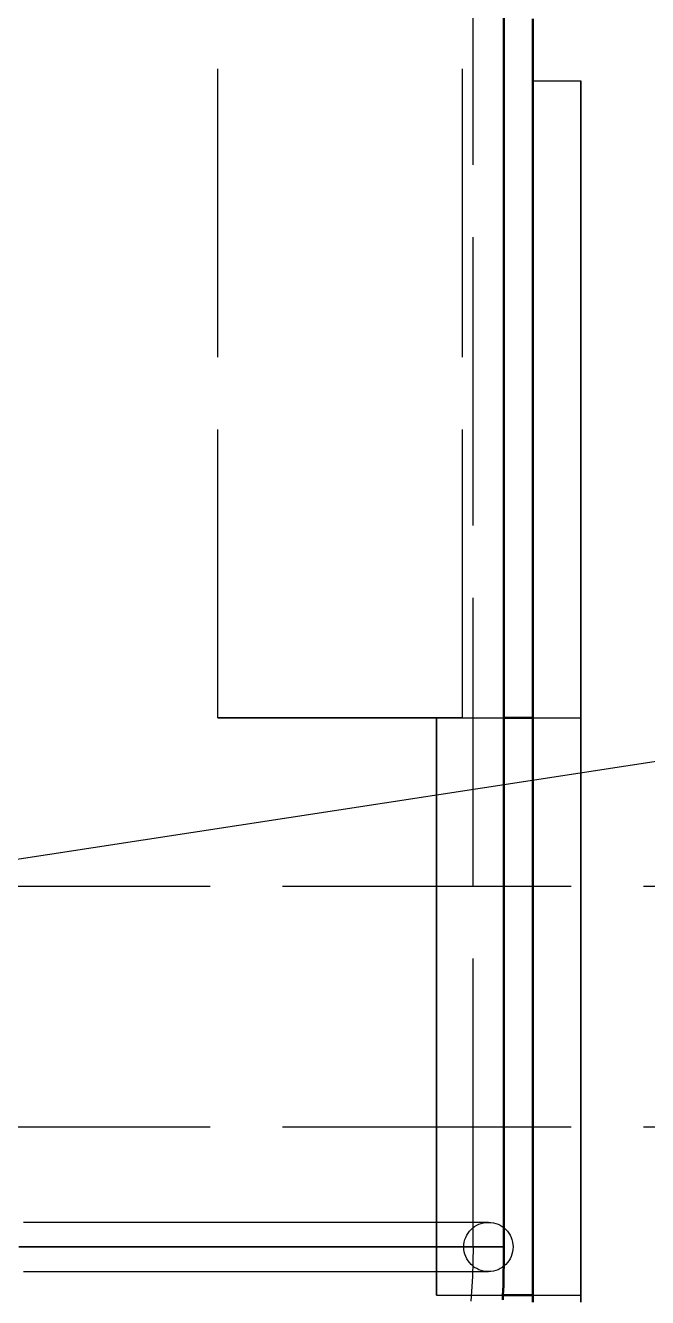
# Model space of a CAD drawing. Header units: millimetres. Extents: x 0 to 594, y 0 to 420.
# Drawn here: x 98.33 to 104.79, y 283.47 to 296.7 of the extents above; entities that cross this region are included whole.
import ezdxf

# ---------------------------------------------------------------- set-up
doc = ezdxf.new("R2010")
doc.units = ezdxf.units.MM
doc.linetypes.add('ISO02-TRAZOS', pattern=[3.75, 3, -0.75])
for name, color, linetype, lineweight in [('01-VISIBLE', 7, 'CONTINUOUS', 50), ('02-OCULTA', 4, 'ISO02-TRAZOS', 25), ('08-FINA', 5, 'CONTINUOUS', 25)]:
    doc.layers.add(name, color=color, linetype=linetype, lineweight=lineweight)

msp = doc.modelspace()

# ---------------------------------------------------------------- linework, layer by layer
at = {"layer": '01-VISIBLE'}
for p, q in [((103.3, 284), (103.3, 298)), ((103.3, 289.5), (103.6, 289.5)), ((103.291, 283.5), (103.6, 283.5))]:
    msp.add_line(p, q, dxfattribs=at)
for points in [[(103.6, 296.767), (103.6, 296.695), (103.6, 296.622), (103.6, 296.55), (103.6, 296.477), (103.6, 296.405), (103.6, 296.332), (103.6, 296.26), (103.6, 296.187), (103.6, 296.115), (103.6, 296.042), (103.6, 295.97), (103.6, 295.897), (103.6, 295.825), (103.6, 295.752), (103.6, 295.68), (103.6, 295.607), (103.6, 295.535), (103.6, 295.462), (103.6, 295.39), (103.6, 295.317), (103.6, 295.245), (103.6, 295.172), (103.6, 295.1), (103.6, 295.027), (103.6, 294.955), (103.6, 294.882), (103.6, 294.81), (103.6, 294.737), (103.6, 294.665), (103.6, 294.592), (103.6, 294.52), (103.6, 294.447), (103.6, 294.375), (103.6, 294.302), (103.6, 294.23), (103.6, 294.157), (103.6, 294.085), (103.6, 294.012), (103.6, 293.94), (103.6, 293.867), (103.6, 293.795), (103.6, 293.722), (103.6, 293.65), (103.6, 293.577), (103.6, 293.505), (103.6, 293.432), (103.6, 293.36), (103.6, 293.287), (103.6, 293.215), (103.6, 293.142), (103.6, 293.07), (103.6, 292.997), (103.6, 292.925), (103.6, 292.852), (103.6, 292.78), (103.6, 292.707), (103.6, 292.635), (103.6, 292.562), (103.6, 292.49), (103.6, 292.417), (103.6, 292.345), (103.6, 292.272), (103.6, 292.2), (103.6, 292.127), (103.6, 292.055), (103.6, 291.982), (103.6, 291.91), (103.6, 291.837), (103.6, 291.765), (103.6, 291.692), (103.6, 291.62), (103.6, 291.547), (103.6, 291.475), (103.6, 291.402), (103.6, 291.33), (103.6, 291.257), (103.6, 291.185), (103.6, 291.112), (103.6, 291.04), (103.6, 290.967), (103.6, 290.895), (103.6, 290.822), (103.6, 290.75), (103.6, 290.677), (103.6, 290.605), (103.6, 290.532), (103.6, 290.46), (103.6, 290.387), (103.6, 290.315), (103.6, 290.242), (103.6, 290.17), (103.6, 290.097), (103.6, 290.025), (103.6, 289.952), (103.6, 289.88), (103.6, 289.807), (103.6, 289.735), (103.6, 289.662), (103.6, 289.59), (103.6, 289.517), (103.6, 289.445), (103.6, 289.372), (103.6, 289.3), (103.6, 289.227), (103.6, 289.155), (103.6, 289.082), (103.6, 289.01), (103.6, 288.937), (103.6, 288.865), (103.6, 288.792), (103.6, 288.72), (103.6, 288.647), (103.6, 288.575), (103.6, 288.502), (103.6, 288.43), (103.6, 288.357), (103.6, 288.285), (103.6, 288.212), (103.6, 288.14), (103.6, 288.067), (103.6, 287.995), (103.6, 287.922), (103.6, 287.85), (103.6, 287.777), (103.6, 287.705), (103.6, 287.632), (103.6, 287.56), (103.6, 287.487), (103.6, 287.415), (103.6, 287.342), (103.6, 287.27), (103.6, 287.197), (103.6, 287.125), (103.6, 287.052), (103.6, 286.98), (103.6, 286.907), (103.6, 286.835), (103.6, 286.762), (103.6, 286.69), (103.6, 286.617), (103.6, 286.545), (103.6, 286.472), (103.6, 286.4), (103.6, 286.327), (103.6, 286.255), (103.6, 286.182), (103.6, 286.11), (103.6, 286.037), (103.6, 285.965), (103.6, 285.892), (103.6, 285.82), (103.6, 285.747), (103.6, 285.675), (103.6, 285.602), (103.6, 285.53), (103.6, 285.457), (103.6, 285.385), (103.6, 285.312), (103.6, 285.24), (103.6, 285.167), (103.6, 285.095), (103.6, 285.022), (103.6, 284.95), (103.6, 284.877), (103.6, 284.805), (103.6, 284.732), (103.6, 284.66), (103.6, 284.587), (103.6, 284.515), (103.6, 284.442), (103.6, 284.37), (103.6, 284.297), (103.6, 284.225), (103.6, 284.152), (103.6, 284.08), (103.6, 284.007), (103.6, 283.935), (103.6, 283.862), (103.6, 283.79), (103.6, 283.717), (103.6, 283.645), (103.6, 283.572), (103.6, 283.5), (103.6, 283.427)], [(103.288, 283.449), (103.291, 283.499), (103.293, 283.549), (103.295, 283.599), (103.296, 283.65), (103.297, 283.7), (103.298, 283.75), (103.299, 283.8), (103.299, 283.85), (103.3, 283.9), (103.3, 283.95), (103.3, 284)]]:
    msp.add_lwpolyline(points, dxfattribs=at)
at = {"layer": '02-OCULTA'}
for p, q in [((100.33, 289.5), (100.33, 343.594)), ((102.87, 289.5), (102.87, 340.4)), ((102.98, 284), (102.98, 337.5)), ((103.6, 296.125), (104.1, 296.125)), ((102.6, 289.5), (103.3, 289.5)), ((103.6, 289.5), (104.1, 289.5)), ((71, 287.75), (105.6, 287.75)), ((71, 285.25), (105.6, 285.25)), ((102.6, 283.5), (103.291, 283.5)), ((103.6, 283.5), (104.1, 283.5))]:
    msp.add_line(p, q, dxfattribs=at)
for points in [[(103.6, 283.437), (103.6, 283.525), (103.6, 283.612), (103.6, 283.7), (103.6, 283.787), (103.6, 283.875), (103.6, 283.962), (103.6, 284.05), (103.6, 284.137), (103.6, 284.225), (103.6, 284.312), (103.6, 284.4), (103.6, 284.487), (103.6, 284.575), (103.6, 284.662), (103.6, 284.75), (103.6, 284.837), (103.6, 284.925), (103.6, 285.012), (103.6, 285.1), (103.6, 285.187), (103.6, 285.275), (103.6, 285.362), (103.6, 285.45), (103.6, 285.537), (103.6, 285.625), (103.6, 285.712), (103.6, 285.8), (103.6, 285.887), (103.6, 285.975), (103.6, 286.062), (103.6, 286.15), (103.6, 286.237), (103.6, 286.325), (103.6, 286.412), (103.6, 286.5), (103.6, 286.587), (103.6, 286.675), (103.6, 286.762), (103.6, 286.85), (103.6, 286.937), (103.6, 287.025), (103.6, 287.112), (103.6, 287.2), (103.6, 287.287), (103.6, 287.375), (103.6, 287.462), (103.6, 287.55), (103.6, 287.637), (103.6, 287.725), (103.6, 287.812), (103.6, 287.9), (103.6, 287.987), (103.6, 288.075), (103.6, 288.162), (103.6, 288.25), (103.6, 288.337), (103.6, 288.425), (103.6, 288.512), (103.6, 288.6), (103.6, 288.687), (103.6, 288.775), (103.6, 288.862), (103.6, 288.95), (103.6, 289.037), (103.6, 289.125), (103.6, 289.212), (103.6, 289.3), (103.6, 289.387), (103.6, 289.475), (103.6, 289.562), (103.6, 289.65), (103.6, 289.737), (103.6, 289.825), (103.6, 289.912), (103.6, 290), (103.6, 290.087), (103.6, 290.175), (103.6, 290.262), (103.6, 290.35), (103.6, 290.437), (103.6, 290.525), (103.6, 290.612), (103.6, 290.7), (103.6, 290.787), (103.6, 290.875), (103.6, 290.962), (103.6, 291.05), (103.6, 291.137), (103.6, 291.225), (103.6, 291.312), (103.6, 291.4), (103.6, 291.487), (103.6, 291.575), (103.6, 291.662), (103.6, 291.75), (103.6, 291.837), (103.6, 291.925), (103.6, 292.012), (103.6, 292.1), (103.6, 292.187), (103.6, 292.275), (103.6, 292.362), (103.6, 292.45), (103.6, 292.537), (103.6, 292.625), (103.6, 292.712), (103.6, 292.8), (103.6, 292.887), (103.6, 292.975), (103.6, 293.062), (103.6, 293.15), (103.6, 293.237), (103.6, 293.325), (103.6, 293.412), (103.6, 293.5), (103.6, 293.587), (103.6, 293.675), (103.6, 293.762), (103.6, 293.85), (103.6, 293.937), (103.6, 294.025), (103.6, 294.112), (103.6, 294.2), (103.6, 294.287), (103.6, 294.375), (103.6, 294.462), (103.6, 294.55), (103.6, 294.637), (103.6, 294.725), (103.6, 294.812), (103.6, 294.9), (103.6, 294.987), (103.6, 295.075), (103.6, 295.162), (103.6, 295.25), (103.6, 295.337), (103.6, 295.425), (103.6, 295.512), (103.6, 295.6), (103.6, 295.687), (103.6, 295.775), (103.6, 295.862), (103.6, 295.95), (103.6, 296.037), (103.6, 296.125), (103.6, 296.212), (103.6, 296.3), (103.6, 296.387), (103.6, 296.475), (103.6, 296.562), (103.6, 296.65), (103.6, 296.737)], [(103.6, 296.125), (103.6, 296.075), (103.6, 296.025), (103.6, 295.975), (103.6, 295.925), (103.6, 295.875), (103.6, 295.825), (103.6, 295.775), (103.6, 295.725), (103.6, 295.675), (103.6, 295.625), (103.6, 295.575), (103.6, 295.525), (103.6, 295.475), (103.6, 295.425), (103.6, 295.375), (103.6, 295.325), (103.6, 295.275), (103.6, 295.225), (103.6, 295.175), (103.6, 295.125), (103.6, 295.075), (103.6, 295.025), (103.6, 294.975), (103.6, 294.925), (103.6, 294.875), (103.6, 294.825), (103.6, 294.775), (103.6, 294.725), (103.6, 294.675), (103.6, 294.625), (103.6, 294.575), (103.6, 294.525), (103.6, 294.475), (103.6, 294.425), (103.6, 294.375), (103.6, 294.325), (103.6, 294.275), (103.6, 294.225), (103.6, 294.175), (103.6, 294.125), (103.6, 294.075), (103.6, 294.025), (103.6, 293.975), (103.6, 293.925), (103.6, 293.875), (103.6, 293.825), (103.6, 293.775), (103.6, 293.725), (103.6, 293.675), (103.6, 293.625), (103.6, 293.575), (103.6, 293.525), (103.6, 293.475), (103.6, 293.425), (103.6, 293.375), (103.6, 293.325), (103.6, 293.275), (103.6, 293.225), (103.6, 293.175), (103.6, 293.125), (103.6, 293.075), (103.6, 293.025), (103.6, 292.975), (103.6, 292.925), (103.6, 292.875), (103.6, 292.825), (103.6, 292.775), (103.6, 292.725), (103.6, 292.675), (103.6, 292.625), (103.6, 292.575), (103.6, 292.525), (103.6, 292.475), (103.6, 292.425), (103.6, 292.375), (103.6, 292.325), (103.6, 292.275), (103.6, 292.225), (103.6, 292.175), (103.6, 292.125), (103.6, 292.075), (103.6, 292.025), (103.6, 291.975), (103.6, 291.925), (103.6, 291.875), (103.6, 291.825), (103.6, 291.775), (103.6, 291.725), (103.6, 291.675), (103.6, 291.625), (103.6, 291.575), (103.6, 291.525), (103.6, 291.475), (103.6, 291.425), (103.6, 291.375), (103.6, 291.325), (103.6, 291.275), (103.6, 291.225), (103.6, 291.175), (103.6, 291.125), (103.6, 291.075), (103.6, 291.025), (103.6, 290.975), (103.6, 290.925), (103.6, 290.875), (103.6, 290.825), (103.6, 290.775), (103.6, 290.725), (103.6, 290.675), (103.6, 290.625), (103.6, 290.575), (103.6, 290.525), (103.6, 290.475), (103.6, 290.425), (103.6, 290.375), (103.6, 290.325), (103.6, 290.275), (103.6, 290.225), (103.6, 290.175), (103.6, 290.125), (103.6, 290.075), (103.6, 290.025), (103.6, 289.975), (103.6, 289.925), (103.6, 289.875), (103.6, 289.825), (103.6, 289.775), (103.6, 289.725), (103.6, 289.675), (103.6, 289.625), (103.6, 289.575), (103.6, 289.525), (103.6, 289.475), (103.6, 289.425), (103.6, 289.375), (103.6, 289.325), (103.6, 289.275), (103.6, 289.225), (103.6, 289.175), (103.6, 289.125), (103.6, 289.075), (103.6, 289.025), (103.6, 288.975), (103.6, 288.925), (103.6, 288.875), (103.6, 288.825), (103.6, 288.775), (103.6, 288.725), (103.6, 288.675), (103.6, 288.625), (103.6, 288.575), (103.6, 288.525), (103.6, 288.475), (103.6, 288.425), (103.6, 288.375), (103.6, 288.325), (103.6, 288.275), (103.6, 288.225), (103.6, 288.175), (103.6, 288.125), (103.6, 288.075), (103.6, 288.025), (103.6, 287.975), (103.6, 287.925), (103.6, 287.875), (103.6, 287.825), (103.6, 287.775), (103.6, 287.725), (103.6, 287.675), (103.6, 287.625), (103.6, 287.575), (103.6, 287.525), (103.6, 287.475), (103.6, 287.425), (103.6, 287.375), (103.6, 287.325), (103.6, 287.275), (103.6, 287.225), (103.6, 287.175), (103.6, 287.125), (103.6, 287.075), (103.6, 287.025), (103.6, 286.975), (103.6, 286.925), (103.6, 286.875), (103.6, 286.825), (103.6, 286.775), (103.6, 286.725), (103.6, 286.675), (103.6, 286.625), (103.6, 286.575), (103.6, 286.525), (103.6, 286.475), (103.6, 286.425), (103.6, 286.375), (103.6, 286.325), (103.6, 286.275), (103.6, 286.225), (103.6, 286.175), (103.6, 286.125), (103.6, 286.075), (103.6, 286.025), (103.6, 285.975), (103.6, 285.925), (103.6, 285.875), (103.6, 285.825), (103.6, 285.775), (103.6, 285.725), (103.6, 285.675), (103.6, 285.625), (103.6, 285.575), (103.6, 285.525), (103.6, 285.475), (103.6, 285.425), (103.6, 285.375), (103.6, 285.325), (103.6, 285.275), (103.6, 285.225), (103.6, 285.175), (103.6, 285.125), (103.6, 285.075), (103.6, 285.025), (103.6, 284.975), (103.6, 284.925), (103.6, 284.875), (103.6, 284.825), (103.6, 284.775), (103.6, 284.725), (103.6, 284.675), (103.6, 284.625), (103.6, 284.575), (103.6, 284.525), (103.6, 284.475), (103.6, 284.425), (103.6, 284.375), (103.6, 284.325), (103.6, 284.275), (103.6, 284.225), (103.6, 284.175), (103.6, 284.125), (103.6, 284.075), (103.6, 284.025), (103.6, 283.975), (103.6, 283.925), (103.6, 283.875), (103.6, 283.825), (103.6, 283.775), (103.6, 283.725), (103.6, 283.675), (103.6, 283.625), (103.6, 283.575), (103.6, 283.525), (103.6, 283.475), (103.6, 283.425)], [(103.6, 283.425), (103.6, 283.475), (103.6, 283.525), (103.6, 283.575), (103.6, 283.625), (103.6, 283.675), (103.6, 283.725), (103.6, 283.775), (103.6, 283.825), (103.6, 283.875), (103.6, 283.925), (103.6, 283.975), (103.6, 284.025), (103.6, 284.075), (103.6, 284.125), (103.6, 284.175), (103.6, 284.225), (103.6, 284.275), (103.6, 284.325), (103.6, 284.375), (103.6, 284.425), (103.6, 284.475), (103.6, 284.525), (103.6, 284.575), (103.6, 284.625), (103.6, 284.675), (103.6, 284.725), (103.6, 284.775), (103.6, 284.825), (103.6, 284.875), (103.6, 284.925), (103.6, 284.975), (103.6, 285.025), (103.6, 285.075), (103.6, 285.125), (103.6, 285.175), (103.6, 285.225), (103.6, 285.275), (103.6, 285.325), (103.6, 285.375), (103.6, 285.425), (103.6, 285.475), (103.6, 285.525), (103.6, 285.575), (103.6, 285.625), (103.6, 285.675), (103.6, 285.725), (103.6, 285.775), (103.6, 285.825), (103.6, 285.875), (103.6, 285.925), (103.6, 285.975), (103.6, 286.025), (103.6, 286.075), (103.6, 286.125), (103.6, 286.175), (103.6, 286.225), (103.6, 286.275), (103.6, 286.325), (103.6, 286.375), (103.6, 286.425), (103.6, 286.475), (103.6, 286.525), (103.6, 286.575), (103.6, 286.625), (103.6, 286.675), (103.6, 286.725), (103.6, 286.775), (103.6, 286.825), (103.6, 286.875), (103.6, 286.925), (103.6, 286.975), (103.6, 287.025), (103.6, 287.075), (103.6, 287.125), (103.6, 287.175), (103.6, 287.225), (103.6, 287.275), (103.6, 287.325), (103.6, 287.375), (103.6, 287.425), (103.6, 287.475), (103.6, 287.525), (103.6, 287.575), (103.6, 287.625), (103.6, 287.675), (103.6, 287.725), (103.6, 287.775), (103.6, 287.825), (103.6, 287.875), (103.6, 287.925), (103.6, 287.975), (103.6, 288.025), (103.6, 288.075), (103.6, 288.125), (103.6, 288.175), (103.6, 288.225), (103.6, 288.275), (103.6, 288.325), (103.6, 288.375), (103.6, 288.425), (103.6, 288.475), (103.6, 288.525), (103.6, 288.575), (103.6, 288.625), (103.6, 288.675), (103.6, 288.725), (103.6, 288.775), (103.6, 288.825), (103.6, 288.875), (103.6, 288.925), (103.6, 288.975), (103.6, 289.025), (103.6, 289.075), (103.6, 289.125), (103.6, 289.175), (103.6, 289.225), (103.6, 289.275), (103.6, 289.325), (103.6, 289.375), (103.6, 289.425), (103.6, 289.475), (103.6, 289.525), (103.6, 289.575), (103.6, 289.625), (103.6, 289.675), (103.6, 289.725), (103.6, 289.775), (103.6, 289.825), (103.6, 289.875), (103.6, 289.925), (103.6, 289.975), (103.6, 290.025), (103.6, 290.075), (103.6, 290.125), (103.6, 290.175), (103.6, 290.225), (103.6, 290.275), (103.6, 290.325), (103.6, 290.375), (103.6, 290.425), (103.6, 290.475), (103.6, 290.525), (103.6, 290.575), (103.6, 290.625), (103.6, 290.675), (103.6, 290.725), (103.6, 290.775), (103.6, 290.825), (103.6, 290.875), (103.6, 290.925), (103.6, 290.975), (103.6, 291.025), (103.6, 291.075), (103.6, 291.125), (103.6, 291.175), (103.6, 291.225), (103.6, 291.275), (103.6, 291.325), (103.6, 291.375), (103.6, 291.425), (103.6, 291.475), (103.6, 291.525), (103.6, 291.575), (103.6, 291.625), (103.6, 291.675), (103.6, 291.725), (103.6, 291.775), (103.6, 291.825), (103.6, 291.875), (103.6, 291.925), (103.6, 291.975), (103.6, 292.025), (103.6, 292.075), (103.6, 292.125), (103.6, 292.175), (103.6, 292.225), (103.6, 292.275), (103.6, 292.325), (103.6, 292.375), (103.6, 292.425), (103.6, 292.475), (103.6, 292.525), (103.6, 292.575), (103.6, 292.625), (103.6, 292.675), (103.6, 292.725), (103.6, 292.775), (103.6, 292.825), (103.6, 292.875), (103.6, 292.925), (103.6, 292.975), (103.6, 293.025), (103.6, 293.075), (103.6, 293.125), (103.6, 293.175), (103.6, 293.225), (103.6, 293.275), (103.6, 293.325), (103.6, 293.375), (103.6, 293.425), (103.6, 293.475), (103.6, 293.525), (103.6, 293.575), (103.6, 293.625), (103.6, 293.675), (103.6, 293.725), (103.6, 293.775), (103.6, 293.825), (103.6, 293.875), (103.6, 293.925), (103.6, 293.975), (103.6, 294.025), (103.6, 294.075), (103.6, 294.125), (103.6, 294.175), (103.6, 294.225), (103.6, 294.275), (103.6, 294.325), (103.6, 294.375), (103.6, 294.425), (103.6, 294.475), (103.6, 294.525), (103.6, 294.575), (103.6, 294.625), (103.6, 294.675), (103.6, 294.725), (103.6, 294.775), (103.6, 294.825), (103.6, 294.875), (103.6, 294.925), (103.6, 294.975), (103.6, 295.025), (103.6, 295.075), (103.6, 295.125), (103.6, 295.175), (103.6, 295.225), (103.6, 295.275), (103.6, 295.325), (103.6, 295.375), (103.6, 295.425), (103.6, 295.475), (103.6, 295.525), (103.6, 295.575), (103.6, 295.625), (103.6, 295.675), (103.6, 295.725), (103.6, 295.775), (103.6, 295.825), (103.6, 295.875), (103.6, 295.925), (103.6, 295.975), (103.6, 296.025), (103.6, 296.075), (103.6, 296.125)], [(104.1, 296.125), (104.1, 296.075), (104.1, 296.025), (104.1, 295.975), (104.1, 295.925), (104.1, 295.875), (104.1, 295.825), (104.1, 295.775), (104.1, 295.725), (104.1, 295.675), (104.1, 295.625), (104.1, 295.575), (104.1, 295.525), (104.1, 295.475), (104.1, 295.425), (104.1, 295.375), (104.1, 295.325), (104.1, 295.275), (104.1, 295.225), (104.1, 295.175), (104.1, 295.125), (104.1, 295.075), (104.1, 295.025), (104.1, 294.975), (104.1, 294.925), (104.1, 294.875), (104.1, 294.825), (104.1, 294.775), (104.1, 294.725), (104.1, 294.675), (104.1, 294.625), (104.1, 294.575), (104.1, 294.525), (104.1, 294.475), (104.1, 294.425), (104.1, 294.375), (104.1, 294.325), (104.1, 294.275), (104.1, 294.225), (104.1, 294.175), (104.1, 294.125), (104.1, 294.075), (104.1, 294.025), (104.1, 293.975), (104.1, 293.925), (104.1, 293.875), (104.1, 293.825), (104.1, 293.775), (104.1, 293.725), (104.1, 293.675), (104.1, 293.625), (104.1, 293.575), (104.1, 293.525), (104.1, 293.475), (104.1, 293.425), (104.1, 293.375), (104.1, 293.325), (104.1, 293.275), (104.1, 293.225), (104.1, 293.175), (104.1, 293.125), (104.1, 293.075), (104.1, 293.025), (104.1, 292.975), (104.1, 292.925), (104.1, 292.875), (104.1, 292.825), (104.1, 292.775), (104.1, 292.725), (104.1, 292.675), (104.1, 292.625), (104.1, 292.575), (104.1, 292.525), (104.1, 292.475), (104.1, 292.425), (104.1, 292.375), (104.1, 292.325), (104.1, 292.275), (104.1, 292.225), (104.1, 292.175), (104.1, 292.125), (104.1, 292.075), (104.1, 292.025), (104.1, 291.975), (104.1, 291.925), (104.1, 291.875), (104.1, 291.825), (104.1, 291.775), (104.1, 291.725), (104.1, 291.675), (104.1, 291.625), (104.1, 291.575), (104.1, 291.525), (104.1, 291.475), (104.1, 291.425), (104.1, 291.375), (104.1, 291.325), (104.1, 291.275), (104.1, 291.225), (104.1, 291.175), (104.1, 291.125), (104.1, 291.075), (104.1, 291.025), (104.1, 290.975), (104.1, 290.925), (104.1, 290.875), (104.1, 290.825), (104.1, 290.775), (104.1, 290.725), (104.1, 290.675), (104.1, 290.625), (104.1, 290.575), (104.1, 290.525), (104.1, 290.475), (104.1, 290.425), (104.1, 290.375), (104.1, 290.325), (104.1, 290.275), (104.1, 290.225), (104.1, 290.175), (104.1, 290.125), (104.1, 290.075), (104.1, 290.025), (104.1, 289.975), (104.1, 289.925), (104.1, 289.875), (104.1, 289.825), (104.1, 289.775), (104.1, 289.725), (104.1, 289.675), (104.1, 289.625), (104.1, 289.575), (104.1, 289.525), (104.1, 289.475), (104.1, 289.425), (104.1, 289.375), (104.1, 289.325), (104.1, 289.275), (104.1, 289.225), (104.1, 289.175), (104.1, 289.125), (104.1, 289.075), (104.1, 289.025), (104.1, 288.975), (104.1, 288.925), (104.1, 288.875), (104.1, 288.825), (104.1, 288.775), (104.1, 288.725), (104.1, 288.675), (104.1, 288.625), (104.1, 288.575), (104.1, 288.525), (104.1, 288.475), (104.1, 288.425), (104.1, 288.375), (104.1, 288.325), (104.1, 288.275), (104.1, 288.225), (104.1, 288.175), (104.1, 288.125), (104.1, 288.075), (104.1, 288.025), (104.1, 287.975), (104.1, 287.925), (104.1, 287.875), (104.1, 287.825), (104.1, 287.775), (104.1, 287.725), (104.1, 287.675), (104.1, 287.625), (104.1, 287.575), (104.1, 287.525), (104.1, 287.475), (104.1, 287.425), (104.1, 287.375), (104.1, 287.325), (104.1, 287.275), (104.1, 287.225), (104.1, 287.175), (104.1, 287.125), (104.1, 287.075), (104.1, 287.025), (104.1, 286.975), (104.1, 286.925), (104.1, 286.875), (104.1, 286.825), (104.1, 286.775), (104.1, 286.725), (104.1, 286.675), (104.1, 286.625), (104.1, 286.575), (104.1, 286.525), (104.1, 286.475), (104.1, 286.425), (104.1, 286.375), (104.1, 286.325), (104.1, 286.275), (104.1, 286.225), (104.1, 286.175), (104.1, 286.125), (104.1, 286.075), (104.1, 286.025), (104.1, 285.975), (104.1, 285.925), (104.1, 285.875), (104.1, 285.825), (104.1, 285.775), (104.1, 285.725), (104.1, 285.675), (104.1, 285.625), (104.1, 285.575), (104.1, 285.525), (104.1, 285.475), (104.1, 285.425), (104.1, 285.375), (104.1, 285.325), (104.1, 285.275), (104.1, 285.225), (104.1, 285.175), (104.1, 285.125), (104.1, 285.075), (104.1, 285.025), (104.1, 284.975), (104.1, 284.925), (104.1, 284.875), (104.1, 284.825), (104.1, 284.775), (104.1, 284.725), (104.1, 284.675), (104.1, 284.625), (104.1, 284.575), (104.1, 284.525), (104.1, 284.475), (104.1, 284.425), (104.1, 284.375), (104.1, 284.325), (104.1, 284.275), (104.1, 284.225), (104.1, 284.175), (104.1, 284.125), (104.1, 284.075), (104.1, 284.025), (104.1, 283.975), (104.1, 283.925), (104.1, 283.875), (104.1, 283.825), (104.1, 283.775), (104.1, 283.725), (104.1, 283.675), (104.1, 283.625), (104.1, 283.575), (104.1, 283.525), (104.1, 283.475), (104.1, 283.425)], [(104.1, 283.425), (104.1, 283.475), (104.1, 283.525), (104.1, 283.575), (104.1, 283.625), (104.1, 283.675), (104.1, 283.725), (104.1, 283.775), (104.1, 283.825), (104.1, 283.875), (104.1, 283.925), (104.1, 283.975), (104.1, 284.025), (104.1, 284.075), (104.1, 284.125), (104.1, 284.175), (104.1, 284.225), (104.1, 284.275), (104.1, 284.325), (104.1, 284.375), (104.1, 284.425), (104.1, 284.475), (104.1, 284.525), (104.1, 284.575), (104.1, 284.625), (104.1, 284.675), (104.1, 284.725), (104.1, 284.775), (104.1, 284.825), (104.1, 284.875), (104.1, 284.925), (104.1, 284.975), (104.1, 285.025), (104.1, 285.075), (104.1, 285.125), (104.1, 285.175), (104.1, 285.225), (104.1, 285.275), (104.1, 285.325), (104.1, 285.375), (104.1, 285.425), (104.1, 285.475), (104.1, 285.525), (104.1, 285.575), (104.1, 285.625), (104.1, 285.675), (104.1, 285.725), (104.1, 285.775), (104.1, 285.825), (104.1, 285.875), (104.1, 285.925), (104.1, 285.975), (104.1, 286.025), (104.1, 286.075), (104.1, 286.125), (104.1, 286.175), (104.1, 286.225), (104.1, 286.275), (104.1, 286.325), (104.1, 286.375), (104.1, 286.425), (104.1, 286.475), (104.1, 286.525), (104.1, 286.575), (104.1, 286.625), (104.1, 286.675), (104.1, 286.725), (104.1, 286.775), (104.1, 286.825), (104.1, 286.875), (104.1, 286.925), (104.1, 286.975), (104.1, 287.025), (104.1, 287.075), (104.1, 287.125), (104.1, 287.175), (104.1, 287.225), (104.1, 287.275), (104.1, 287.325), (104.1, 287.375), (104.1, 287.425), (104.1, 287.475), (104.1, 287.525), (104.1, 287.575), (104.1, 287.625), (104.1, 287.675), (104.1, 287.725), (104.1, 287.775), (104.1, 287.825), (104.1, 287.875), (104.1, 287.925), (104.1, 287.975), (104.1, 288.025), (104.1, 288.075), (104.1, 288.125), (104.1, 288.175), (104.1, 288.225), (104.1, 288.275), (104.1, 288.325), (104.1, 288.375), (104.1, 288.425), (104.1, 288.475), (104.1, 288.525), (104.1, 288.575), (104.1, 288.625), (104.1, 288.675), (104.1, 288.725), (104.1, 288.775), (104.1, 288.825), (104.1, 288.875), (104.1, 288.925), (104.1, 288.975), (104.1, 289.025), (104.1, 289.075), (104.1, 289.125), (104.1, 289.175), (104.1, 289.225), (104.1, 289.275), (104.1, 289.325), (104.1, 289.375), (104.1, 289.425), (104.1, 289.475), (104.1, 289.525), (104.1, 289.575), (104.1, 289.625), (104.1, 289.675), (104.1, 289.725), (104.1, 289.775), (104.1, 289.825), (104.1, 289.875), (104.1, 289.925), (104.1, 289.975), (104.1, 290.025), (104.1, 290.075), (104.1, 290.125), (104.1, 290.175), (104.1, 290.225), (104.1, 290.275), (104.1, 290.325), (104.1, 290.375), (104.1, 290.425), (104.1, 290.475), (104.1, 290.525), (104.1, 290.575), (104.1, 290.625), (104.1, 290.675), (104.1, 290.725), (104.1, 290.775), (104.1, 290.825), (104.1, 290.875), (104.1, 290.925), (104.1, 290.975), (104.1, 291.025), (104.1, 291.075), (104.1, 291.125), (104.1, 291.175), (104.1, 291.225), (104.1, 291.275), (104.1, 291.325), (104.1, 291.375), (104.1, 291.425), (104.1, 291.475), (104.1, 291.525), (104.1, 291.575), (104.1, 291.625), (104.1, 291.675), (104.1, 291.725), (104.1, 291.775), (104.1, 291.825), (104.1, 291.875), (104.1, 291.925), (104.1, 291.975), (104.1, 292.025), (104.1, 292.075), (104.1, 292.125), (104.1, 292.175), (104.1, 292.225), (104.1, 292.275), (104.1, 292.325), (104.1, 292.375), (104.1, 292.425), (104.1, 292.475), (104.1, 292.525), (104.1, 292.575), (104.1, 292.625), (104.1, 292.675), (104.1, 292.725), (104.1, 292.775), (104.1, 292.825), (104.1, 292.875), (104.1, 292.925), (104.1, 292.975), (104.1, 293.025), (104.1, 293.075), (104.1, 293.125), (104.1, 293.175), (104.1, 293.225), (104.1, 293.275), (104.1, 293.325), (104.1, 293.375), (104.1, 293.425), (104.1, 293.475), (104.1, 293.525), (104.1, 293.575), (104.1, 293.625), (104.1, 293.675), (104.1, 293.725), (104.1, 293.775), (104.1, 293.825), (104.1, 293.875), (104.1, 293.925), (104.1, 293.975), (104.1, 294.025), (104.1, 294.075), (104.1, 294.125), (104.1, 294.175), (104.1, 294.225), (104.1, 294.275), (104.1, 294.325), (104.1, 294.375), (104.1, 294.425), (104.1, 294.475), (104.1, 294.525), (104.1, 294.575), (104.1, 294.625), (104.1, 294.675), (104.1, 294.725), (104.1, 294.775), (104.1, 294.825), (104.1, 294.875), (104.1, 294.925), (104.1, 294.975), (104.1, 295.025), (104.1, 295.075), (104.1, 295.125), (104.1, 295.175), (104.1, 295.225), (104.1, 295.275), (104.1, 295.325), (104.1, 295.375), (104.1, 295.425), (104.1, 295.475), (104.1, 295.525), (104.1, 295.575), (104.1, 295.625), (104.1, 295.675), (104.1, 295.725), (104.1, 295.775), (104.1, 295.825), (104.1, 295.875), (104.1, 295.925), (104.1, 295.975), (104.1, 296.025), (104.1, 296.075), (104.1, 296.125)], [(102.87, 289.5), (102.819, 289.5), (102.768, 289.5), (102.718, 289.5), (102.667, 289.5), (102.616, 289.5), (102.565, 289.5), (102.514, 289.5), (102.464, 289.5), (102.413, 289.5), (102.362, 289.5), (102.311, 289.5), (102.26, 289.5), (102.21, 289.5), (102.159, 289.5), (102.108, 289.5), (102.057, 289.5), (102.006, 289.5), (101.956, 289.5), (101.905, 289.5), (101.854, 289.5), (101.803, 289.5), (101.752, 289.5), (101.702, 289.5), (101.651, 289.5), (101.6, 289.5), (101.549, 289.5), (101.498, 289.5), (101.448, 289.5), (101.397, 289.5), (101.346, 289.5), (101.295, 289.5), (101.244, 289.5), (101.194, 289.5), (101.143, 289.5), (101.092, 289.5), (101.041, 289.5), (100.99, 289.5), (100.94, 289.5), (100.889, 289.5), (100.838, 289.5), (100.787, 289.5), (100.736, 289.5), (100.686, 289.5), (100.635, 289.5), (100.584, 289.5), (100.533, 289.5), (100.482, 289.5), (100.432, 289.5), (100.381, 289.5), (100.33, 289.5)], [(100.33, 289.5), (100.381, 289.5), (100.432, 289.5), (100.482, 289.5), (100.533, 289.5), (100.584, 289.5), (100.635, 289.5), (100.686, 289.5), (100.736, 289.5), (100.787, 289.5), (100.838, 289.5), (100.889, 289.5), (100.94, 289.5), (100.99, 289.5), (101.041, 289.5), (101.092, 289.5), (101.143, 289.5), (101.194, 289.5), (101.244, 289.5), (101.295, 289.5), (101.346, 289.5), (101.397, 289.5), (101.448, 289.5), (101.498, 289.5), (101.549, 289.5), (101.6, 289.5), (101.651, 289.5), (101.702, 289.5), (101.752, 289.5), (101.803, 289.5), (101.854, 289.5), (101.905, 289.5), (101.956, 289.5), (102.006, 289.5), (102.057, 289.5), (102.108, 289.5), (102.159, 289.5), (102.21, 289.5), (102.26, 289.5), (102.311, 289.5), (102.362, 289.5), (102.413, 289.5), (102.464, 289.5), (102.514, 289.5), (102.565, 289.5), (102.616, 289.5), (102.667, 289.5), (102.718, 289.5), (102.768, 289.5), (102.819, 289.5), (102.87, 289.5)], [(102.6, 289.5), (102.6, 289.45), (102.6, 289.4), (102.6, 289.35), (102.6, 289.3), (102.6, 289.25), (102.6, 289.2), (102.6, 289.15), (102.6, 289.1), (102.6, 289.05), (102.6, 289), (102.6, 288.95), (102.6, 288.9), (102.6, 288.85), (102.6, 288.8), (102.6, 288.75), (102.6, 288.7), (102.6, 288.65), (102.6, 288.6), (102.6, 288.55), (102.6, 288.5), (102.6, 288.45), (102.6, 288.4), (102.6, 288.35), (102.6, 288.3), (102.6, 288.25), (102.6, 288.2), (102.6, 288.15), (102.6, 288.1), (102.6, 288.05), (102.6, 288), (102.6, 287.95), (102.6, 287.9), (102.6, 287.85), (102.6, 287.8), (102.6, 287.75), (102.6, 287.7), (102.6, 287.65), (102.6, 287.6), (102.6, 287.55), (102.6, 287.5), (102.6, 287.45), (102.6, 287.4), (102.6, 287.35), (102.6, 287.3), (102.6, 287.25), (102.6, 287.2), (102.6, 287.15), (102.6, 287.1), (102.6, 287.05), (102.6, 287), (102.6, 286.95), (102.6, 286.9), (102.6, 286.85), (102.6, 286.8), (102.6, 286.75), (102.6, 286.7), (102.6, 286.65), (102.6, 286.6), (102.6, 286.55), (102.6, 286.5), (102.6, 286.45), (102.6, 286.4), (102.6, 286.35), (102.6, 286.3), (102.6, 286.25), (102.6, 286.2), (102.6, 286.15), (102.6, 286.1), (102.6, 286.05), (102.6, 286), (102.6, 285.95), (102.6, 285.9), (102.6, 285.85), (102.6, 285.8), (102.6, 285.75), (102.6, 285.7), (102.6, 285.65), (102.6, 285.6), (102.6, 285.55), (102.6, 285.5), (102.6, 285.45), (102.6, 285.4), (102.6, 285.35), (102.6, 285.3), (102.6, 285.25), (102.6, 285.2), (102.6, 285.15), (102.6, 285.1), (102.6, 285.05), (102.6, 285), (102.6, 284.95), (102.6, 284.9), (102.6, 284.85), (102.6, 284.8), (102.6, 284.75), (102.6, 284.7), (102.6, 284.65), (102.6, 284.6), (102.6, 284.55), (102.6, 284.5), (102.6, 284.45), (102.6, 284.4), (102.6, 284.35), (102.6, 284.3), (102.6, 284.25), (102.6, 284.2), (102.6, 284.15), (102.6, 284.1), (102.6, 284.05), (102.6, 284), (102.6, 283.95), (102.6, 283.9), (102.6, 283.85), (102.6, 283.8), (102.6, 283.75), (102.6, 283.7), (102.6, 283.65), (102.6, 283.6), (102.6, 283.55), (102.6, 283.5)], [(102.6, 283.5), (102.6, 283.55), (102.6, 283.6), (102.6, 283.65), (102.6, 283.7), (102.6, 283.75), (102.6, 283.8), (102.6, 283.85), (102.6, 283.9), (102.6, 283.95), (102.6, 284), (102.6, 284.05), (102.6, 284.1), (102.6, 284.15), (102.6, 284.2), (102.6, 284.25), (102.6, 284.3), (102.6, 284.35), (102.6, 284.4), (102.6, 284.45), (102.6, 284.5), (102.6, 284.55), (102.6, 284.6), (102.6, 284.65), (102.6, 284.7), (102.6, 284.75), (102.6, 284.8), (102.6, 284.85), (102.6, 284.9), (102.6, 284.95), (102.6, 285), (102.6, 285.05), (102.6, 285.1), (102.6, 285.15), (102.6, 285.2), (102.6, 285.25), (102.6, 285.3), (102.6, 285.35), (102.6, 285.4), (102.6, 285.45), (102.6, 285.5), (102.6, 285.55), (102.6, 285.6), (102.6, 285.65), (102.6, 285.7), (102.6, 285.75), (102.6, 285.8), (102.6, 285.85), (102.6, 285.9), (102.6, 285.95), (102.6, 286), (102.6, 286.05), (102.6, 286.1), (102.6, 286.15), (102.6, 286.2), (102.6, 286.25), (102.6, 286.3), (102.6, 286.35), (102.6, 286.4), (102.6, 286.45), (102.6, 286.5), (102.6, 286.55), (102.6, 286.6), (102.6, 286.65), (102.6, 286.7), (102.6, 286.75), (102.6, 286.8), (102.6, 286.85), (102.6, 286.9), (102.6, 286.95), (102.6, 287), (102.6, 287.05), (102.6, 287.1), (102.6, 287.15), (102.6, 287.2), (102.6, 287.25), (102.6, 287.3), (102.6, 287.35), (102.6, 287.4), (102.6, 287.45), (102.6, 287.5), (102.6, 287.55), (102.6, 287.6), (102.6, 287.65), (102.6, 287.7), (102.6, 287.75), (102.6, 287.8), (102.6, 287.85), (102.6, 287.9), (102.6, 287.95), (102.6, 288), (102.6, 288.05), (102.6, 288.1), (102.6, 288.15), (102.6, 288.2), (102.6, 288.25), (102.6, 288.3), (102.6, 288.35), (102.6, 288.4), (102.6, 288.45), (102.6, 288.5), (102.6, 288.55), (102.6, 288.6), (102.6, 288.65), (102.6, 288.7), (102.6, 288.75), (102.6, 288.8), (102.6, 288.85), (102.6, 288.9), (102.6, 288.95), (102.6, 289), (102.6, 289.05), (102.6, 289.1), (102.6, 289.15), (102.6, 289.2), (102.6, 289.25), (102.6, 289.3), (102.6, 289.35), (102.6, 289.4), (102.6, 289.45), (102.6, 289.5)], [(104.1, 289.5), (104.1, 289.45), (104.1, 289.4), (104.1, 289.35), (104.1, 289.3), (104.1, 289.25), (104.1, 289.2), (104.1, 289.15), (104.1, 289.1), (104.1, 289.05), (104.1, 289), (104.1, 288.95), (104.1, 288.9), (104.1, 288.85), (104.1, 288.8), (104.1, 288.75), (104.1, 288.7), (104.1, 288.65), (104.1, 288.6), (104.1, 288.55), (104.1, 288.5), (104.1, 288.45), (104.1, 288.4), (104.1, 288.35), (104.1, 288.3), (104.1, 288.25), (104.1, 288.2), (104.1, 288.15), (104.1, 288.1), (104.1, 288.05), (104.1, 288), (104.1, 287.95), (104.1, 287.9), (104.1, 287.85), (104.1, 287.8), (104.1, 287.75), (104.1, 287.7), (104.1, 287.65), (104.1, 287.6), (104.1, 287.55), (104.1, 287.5), (104.1, 287.45), (104.1, 287.4), (104.1, 287.35), (104.1, 287.3), (104.1, 287.25), (104.1, 287.2), (104.1, 287.15), (104.1, 287.1), (104.1, 287.05), (104.1, 287), (104.1, 286.95), (104.1, 286.9), (104.1, 286.85), (104.1, 286.8), (104.1, 286.75), (104.1, 286.7), (104.1, 286.65), (104.1, 286.6), (104.1, 286.55), (104.1, 286.5), (104.1, 286.45), (104.1, 286.4), (104.1, 286.35), (104.1, 286.3), (104.1, 286.25), (104.1, 286.2), (104.1, 286.15), (104.1, 286.1), (104.1, 286.05), (104.1, 286), (104.1, 285.95), (104.1, 285.9), (104.1, 285.85), (104.1, 285.8), (104.1, 285.75), (104.1, 285.7), (104.1, 285.65), (104.1, 285.6), (104.1, 285.55), (104.1, 285.5), (104.1, 285.45), (104.1, 285.4), (104.1, 285.35), (104.1, 285.3), (104.1, 285.25), (104.1, 285.2), (104.1, 285.15), (104.1, 285.1), (104.1, 285.05), (104.1, 285), (104.1, 284.95), (104.1, 284.9), (104.1, 284.85), (104.1, 284.8), (104.1, 284.75), (104.1, 284.7), (104.1, 284.65), (104.1, 284.6), (104.1, 284.55), (104.1, 284.5), (104.1, 284.45), (104.1, 284.4), (104.1, 284.35), (104.1, 284.3), (104.1, 284.25), (104.1, 284.2), (104.1, 284.15), (104.1, 284.1), (104.1, 284.05), (104.1, 284), (104.1, 283.95), (104.1, 283.9), (104.1, 283.85), (104.1, 283.8), (104.1, 283.75), (104.1, 283.7), (104.1, 283.65), (104.1, 283.6), (104.1, 283.55), (104.1, 283.5)], [(104.1, 283.5), (104.1, 283.55), (104.1, 283.6), (104.1, 283.65), (104.1, 283.7), (104.1, 283.75), (104.1, 283.8), (104.1, 283.85), (104.1, 283.9), (104.1, 283.95), (104.1, 284), (104.1, 284.05), (104.1, 284.1), (104.1, 284.15), (104.1, 284.2), (104.1, 284.25), (104.1, 284.3), (104.1, 284.35), (104.1, 284.4), (104.1, 284.45), (104.1, 284.5), (104.1, 284.55), (104.1, 284.6), (104.1, 284.65), (104.1, 284.7), (104.1, 284.75), (104.1, 284.8), (104.1, 284.85), (104.1, 284.9), (104.1, 284.95), (104.1, 285), (104.1, 285.05), (104.1, 285.1), (104.1, 285.15), (104.1, 285.2), (104.1, 285.25), (104.1, 285.3), (104.1, 285.35), (104.1, 285.4), (104.1, 285.45), (104.1, 285.5), (104.1, 285.55), (104.1, 285.6), (104.1, 285.65), (104.1, 285.7), (104.1, 285.75), (104.1, 285.8), (104.1, 285.85), (104.1, 285.9), (104.1, 285.95), (104.1, 286), (104.1, 286.05), (104.1, 286.1), (104.1, 286.15), (104.1, 286.2), (104.1, 286.25), (104.1, 286.3), (104.1, 286.35), (104.1, 286.4), (104.1, 286.45), (104.1, 286.5), (104.1, 286.55), (104.1, 286.6), (104.1, 286.65), (104.1, 286.7), (104.1, 286.75), (104.1, 286.8), (104.1, 286.85), (104.1, 286.9), (104.1, 286.95), (104.1, 287), (104.1, 287.05), (104.1, 287.1), (104.1, 287.15), (104.1, 287.2), (104.1, 287.25), (104.1, 287.3), (104.1, 287.35), (104.1, 287.4), (104.1, 287.45), (104.1, 287.5), (104.1, 287.55), (104.1, 287.6), (104.1, 287.65), (104.1, 287.7), (104.1, 287.75), (104.1, 287.8), (104.1, 287.85), (104.1, 287.9), (104.1, 287.95), (104.1, 288), (104.1, 288.05), (104.1, 288.1), (104.1, 288.15), (104.1, 288.2), (104.1, 288.25), (104.1, 288.3), (104.1, 288.35), (104.1, 288.4), (104.1, 288.45), (104.1, 288.5), (104.1, 288.55), (104.1, 288.6), (104.1, 288.65), (104.1, 288.7), (104.1, 288.75), (104.1, 288.8), (104.1, 288.85), (104.1, 288.9), (104.1, 288.95), (104.1, 289), (104.1, 289.05), (104.1, 289.1), (104.1, 289.15), (104.1, 289.2), (104.1, 289.25), (104.1, 289.3), (104.1, 289.35), (104.1, 289.4), (104.1, 289.45), (104.1, 289.5)], [(103.14, 284.256), (103.061, 284.256), (102.982, 284.256), (102.902, 284.256), (102.823, 284.256), (102.744, 284.256), (102.665, 284.256), (102.586, 284.256), (102.506, 284.256), (102.427, 284.256), (102.348, 284.256), (102.269, 284.256), (102.19, 284.256), (102.11, 284.256), (102.031, 284.256), (101.952, 284.256), (101.873, 284.256), (101.794, 284.256), (101.714, 284.256), (101.635, 284.256), (101.556, 284.256), (101.477, 284.256), (101.398, 284.256), (101.318, 284.256), (101.239, 284.256), (101.16, 284.256), (101.081, 284.256), (101.002, 284.256), (100.922, 284.256), (100.843, 284.256), (100.764, 284.256), (100.685, 284.256), (100.606, 284.256), (100.526, 284.256), (100.447, 284.256), (100.368, 284.256), (100.289, 284.256), (100.21, 284.256), (100.13, 284.256), (100.051, 284.256), (99.972, 284.256), (99.893, 284.256), (99.814, 284.256), (99.734, 284.256), (99.655, 284.256), (99.576, 284.256), (99.497, 284.256), (99.418, 284.256), (99.338, 284.256), (99.259, 284.256), (99.18, 284.256), (99.101, 284.256), (99.022, 284.256), (98.942, 284.256), (98.863, 284.256), (98.784, 284.256), (98.705, 284.256), (98.626, 284.256), (98.546, 284.256), (98.467, 284.256), (98.388, 284.256), (98.309, 284.256)], [(103.14, 284.256), (103.061, 284.256), (102.982, 284.256), (102.902, 284.256), (102.823, 284.256), (102.744, 284.256), (102.665, 284.256), (102.586, 284.256), (102.506, 284.256), (102.427, 284.256), (102.348, 284.256), (102.269, 284.256), (102.19, 284.256), (102.11, 284.256), (102.031, 284.256), (101.952, 284.256), (101.873, 284.256), (101.794, 284.256), (101.714, 284.256), (101.635, 284.256), (101.556, 284.256), (101.477, 284.256), (101.398, 284.256), (101.318, 284.256), (101.239, 284.256), (101.16, 284.256), (101.081, 284.256), (101.002, 284.256), (100.922, 284.256), (100.843, 284.256), (100.764, 284.256), (100.685, 284.256), (100.606, 284.256), (100.526, 284.256), (100.447, 284.256), (100.368, 284.256), (100.289, 284.256), (100.21, 284.256), (100.13, 284.256), (100.051, 284.256), (99.972, 284.256), (99.893, 284.256), (99.814, 284.256), (99.734, 284.256), (99.655, 284.256), (99.576, 284.256), (99.497, 284.256), (99.418, 284.256), (99.338, 284.256), (99.259, 284.256), (99.18, 284.256), (99.101, 284.256), (99.022, 284.256), (98.942, 284.256), (98.863, 284.256), (98.784, 284.256), (98.705, 284.256), (98.626, 284.256), (98.546, 284.256), (98.467, 284.256), (98.388, 284.256), (98.309, 284.256)], [(103.3, 284), (103.22, 284), (103.14, 284), (103.06, 284), (102.98, 284), (102.9, 284), (102.82, 284), (102.74, 284), (102.66, 284), (102.58, 284), (102.5, 284), (102.42, 284), (102.34, 284), (102.26, 284), (102.18, 284), (102.1, 284), (102.02, 284), (101.94, 284), (101.86, 284), (101.78, 284), (101.7, 284), (101.62, 284), (101.54, 284), (101.46, 284), (101.38, 284), (101.3, 284), (101.22, 284), (101.14, 284), (101.06, 284), (100.98, 284), (100.9, 284), (100.82, 284), (100.74, 284), (100.66, 284), (100.58, 284), (100.5, 284), (100.42, 284), (100.34, 284), (100.26, 284), (100.18, 284), (100.1, 284), (100.02, 284), (99.94, 284), (99.86, 284), (99.78, 284), (99.7, 284), (99.62, 284), (99.54, 284), (99.46, 284), (99.38, 284), (99.3, 284), (99.22, 284), (99.14, 284), (99.06, 284), (98.98, 284), (98.9, 284), (98.82, 284), (98.74, 284), (98.66, 284), (98.58, 284), (98.5, 284), (98.42, 284), (98.34, 284), (98.26, 284)], [(98.26, 284), (98.34, 284), (98.42, 284), (98.5, 284), (98.58, 284), (98.66, 284), (98.74, 284), (98.82, 284), (98.9, 284), (98.98, 284), (99.06, 284), (99.14, 284), (99.22, 284), (99.3, 284), (99.38, 284), (99.46, 284), (99.54, 284), (99.62, 284), (99.7, 284), (99.78, 284), (99.86, 284), (99.94, 284), (100.02, 284), (100.1, 284), (100.18, 284), (100.26, 284), (100.34, 284), (100.42, 284), (100.5, 284), (100.58, 284), (100.66, 284), (100.74, 284), (100.82, 284), (100.9, 284), (100.98, 284), (101.06, 284), (101.14, 284), (101.22, 284), (101.3, 284), (101.38, 284), (101.46, 284), (101.54, 284), (101.62, 284), (101.7, 284), (101.78, 284), (101.86, 284), (101.94, 284), (102.02, 284), (102.1, 284), (102.18, 284), (102.26, 284), (102.34, 284), (102.42, 284), (102.5, 284), (102.58, 284), (102.66, 284), (102.74, 284), (102.82, 284), (102.9, 284), (102.98, 284), (103.06, 284), (103.14, 284), (103.22, 284), (103.3, 284)], [(103.3, 284), (103.22, 284), (103.14, 284), (103.06, 284), (102.98, 284), (102.9, 284), (102.82, 284), (102.74, 284), (102.66, 284), (102.58, 284), (102.5, 284), (102.42, 284), (102.34, 284), (102.26, 284), (102.18, 284), (102.1, 284), (102.02, 284), (101.94, 284), (101.86, 284), (101.78, 284), (101.7, 284), (101.62, 284), (101.54, 284), (101.46, 284), (101.38, 284), (101.3, 284), (101.22, 284), (101.14, 284), (101.06, 284), (100.98, 284), (100.9, 284), (100.82, 284), (100.74, 284), (100.66, 284), (100.58, 284), (100.5, 284), (100.42, 284), (100.34, 284), (100.26, 284), (100.18, 284), (100.1, 284), (100.02, 284), (99.94, 284), (99.86, 284), (99.78, 284), (99.7, 284), (99.62, 284), (99.54, 284), (99.46, 284), (99.38, 284), (99.3, 284), (99.22, 284), (99.14, 284), (99.06, 284), (98.98, 284), (98.9, 284), (98.82, 284), (98.74, 284), (98.66, 284), (98.58, 284), (98.5, 284), (98.42, 284), (98.34, 284), (98.26, 284)], [(98.26, 284), (98.34, 284), (98.42, 284), (98.5, 284), (98.58, 284), (98.66, 284), (98.74, 284), (98.82, 284), (98.9, 284), (98.98, 284), (99.06, 284), (99.14, 284), (99.22, 284), (99.3, 284), (99.38, 284), (99.46, 284), (99.54, 284), (99.62, 284), (99.7, 284), (99.78, 284), (99.86, 284), (99.94, 284), (100.02, 284), (100.1, 284), (100.18, 284), (100.26, 284), (100.34, 284), (100.42, 284), (100.5, 284), (100.58, 284), (100.66, 284), (100.74, 284), (100.82, 284), (100.9, 284), (100.98, 284), (101.06, 284), (101.14, 284), (101.22, 284), (101.3, 284), (101.38, 284), (101.46, 284), (101.54, 284), (101.62, 284), (101.7, 284), (101.78, 284), (101.86, 284), (101.94, 284), (102.02, 284), (102.1, 284), (102.18, 284), (102.26, 284), (102.34, 284), (102.42, 284), (102.5, 284), (102.58, 284), (102.66, 284), (102.74, 284), (102.82, 284), (102.9, 284), (102.98, 284), (103.06, 284), (103.14, 284), (103.22, 284), (103.3, 284)], [(102.98, 284), (102.902, 284), (102.823, 284), (102.745, 284), (102.666, 284), (102.588, 284), (102.51, 284), (102.431, 284), (102.353, 284), (102.274, 284), (102.196, 284), (102.118, 284), (102.039, 284), (101.961, 284), (101.882, 284), (101.804, 284), (101.726, 284), (101.647, 284), (101.569, 284), (101.49, 284), (101.412, 284), (101.334, 284), (101.255, 284), (101.177, 284), (101.098, 284), (101.02, 284), (100.942, 284), (100.863, 284), (100.785, 284), (100.706, 284), (100.628, 284), (100.55, 284), (100.471, 284), (100.393, 284), (100.314, 284), (100.236, 284), (100.158, 284), (100.079, 284), (100.001, 284), (99.922, 284), (99.844, 284), (99.766, 284), (99.687, 284), (99.609, 284), (99.53, 284), (99.452, 284), (99.374, 284), (99.295, 284), (99.217, 284), (99.138, 284), (99.06, 284), (98.982, 284), (98.903, 284), (98.825, 284), (98.746, 284), (98.668, 284), (98.59, 284), (98.511, 284), (98.433, 284), (98.354, 284), (98.276, 284)], [(98.276, 284), (98.354, 284), (98.433, 284), (98.511, 284), (98.59, 284), (98.668, 284), (98.746, 284), (98.825, 284), (98.903, 284), (98.982, 284), (99.06, 284), (99.138, 284), (99.217, 284), (99.295, 284), (99.374, 284), (99.452, 284), (99.53, 284), (99.609, 284), (99.687, 284), (99.766, 284), (99.844, 284), (99.922, 284), (100.001, 284), (100.079, 284), (100.158, 284), (100.236, 284), (100.314, 284), (100.393, 284), (100.471, 284), (100.55, 284), (100.628, 284), (100.706, 284), (100.785, 284), (100.863, 284), (100.942, 284), (101.02, 284), (101.098, 284), (101.177, 284), (101.255, 284), (101.334, 284), (101.412, 284), (101.49, 284), (101.569, 284), (101.647, 284), (101.726, 284), (101.804, 284), (101.882, 284), (101.961, 284), (102.039, 284), (102.118, 284), (102.196, 284), (102.274, 284), (102.353, 284), (102.431, 284), (102.51, 284), (102.588, 284), (102.666, 284), (102.745, 284), (102.823, 284), (102.902, 284), (102.98, 284)], [(102.98, 284), (102.902, 284), (102.823, 284), (102.745, 284), (102.666, 284), (102.588, 284), (102.51, 284), (102.431, 284), (102.353, 284), (102.274, 284), (102.196, 284), (102.118, 284), (102.039, 284), (101.961, 284), (101.882, 284), (101.804, 284), (101.726, 284), (101.647, 284), (101.569, 284), (101.49, 284), (101.412, 284), (101.334, 284), (101.255, 284), (101.177, 284), (101.098, 284), (101.02, 284), (100.942, 284), (100.863, 284), (100.785, 284), (100.706, 284), (100.628, 284), (100.55, 284), (100.471, 284), (100.393, 284), (100.314, 284), (100.236, 284), (100.158, 284), (100.079, 284), (100.001, 284), (99.922, 284), (99.844, 284), (99.766, 284), (99.687, 284), (99.609, 284), (99.53, 284), (99.452, 284), (99.374, 284), (99.295, 284), (99.217, 284), (99.138, 284), (99.06, 284), (98.982, 284), (98.903, 284), (98.825, 284), (98.746, 284), (98.668, 284), (98.59, 284), (98.511, 284), (98.433, 284), (98.354, 284), (98.276, 284)], [(98.276, 284), (98.354, 284), (98.433, 284), (98.511, 284), (98.59, 284), (98.668, 284), (98.746, 284), (98.825, 284), (98.903, 284), (98.982, 284), (99.06, 284), (99.138, 284), (99.217, 284), (99.295, 284), (99.374, 284), (99.452, 284), (99.53, 284), (99.609, 284), (99.687, 284), (99.766, 284), (99.844, 284), (99.922, 284), (100.001, 284), (100.079, 284), (100.158, 284), (100.236, 284), (100.314, 284), (100.393, 284), (100.471, 284), (100.55, 284), (100.628, 284), (100.706, 284), (100.785, 284), (100.863, 284), (100.942, 284), (101.02, 284), (101.098, 284), (101.177, 284), (101.255, 284), (101.334, 284), (101.412, 284), (101.49, 284), (101.569, 284), (101.647, 284), (101.726, 284), (101.804, 284), (101.882, 284), (101.961, 284), (102.039, 284), (102.118, 284), (102.196, 284), (102.274, 284), (102.353, 284), (102.431, 284), (102.51, 284), (102.588, 284), (102.666, 284), (102.745, 284), (102.823, 284), (102.902, 284), (102.98, 284)], [(102.98, 284), (102.98, 283.949), (102.979, 283.897), (102.978, 283.846), (102.977, 283.795), (102.975, 283.743), (102.973, 283.692), (102.97, 283.641), (102.967, 283.589), (102.964, 283.538), (102.96, 283.487), (102.956, 283.436)], [(98.309, 283.744), (98.388, 283.744), (98.467, 283.744), (98.546, 283.744), (98.626, 283.744), (98.705, 283.744), (98.784, 283.744), (98.863, 283.744), (98.942, 283.744), (99.022, 283.744), (99.101, 283.744), (99.18, 283.744), (99.259, 283.744), (99.338, 283.744), (99.418, 283.744), (99.497, 283.744), (99.576, 283.744), (99.655, 283.744), (99.734, 283.744), (99.814, 283.744), (99.893, 283.744), (99.972, 283.744), (100.051, 283.744), (100.13, 283.744), (100.21, 283.744), (100.289, 283.744), (100.368, 283.744), (100.447, 283.744), (100.526, 283.744), (100.606, 283.744), (100.685, 283.744), (100.764, 283.744), (100.843, 283.744), (100.922, 283.744), (101.002, 283.744), (101.081, 283.744), (101.16, 283.744), (101.239, 283.744), (101.318, 283.744), (101.398, 283.744), (101.477, 283.744), (101.556, 283.744), (101.635, 283.744), (101.714, 283.744), (101.794, 283.744), (101.873, 283.744), (101.952, 283.744), (102.031, 283.744), (102.11, 283.744), (102.19, 283.744), (102.269, 283.744), (102.348, 283.744), (102.427, 283.744), (102.506, 283.744), (102.586, 283.744), (102.665, 283.744), (102.744, 283.744), (102.823, 283.744), (102.902, 283.744), (102.982, 283.744), (103.061, 283.744), (103.14, 283.744)], [(98.309, 283.744), (98.388, 283.744), (98.467, 283.744), (98.546, 283.744), (98.626, 283.744), (98.705, 283.744), (98.784, 283.744), (98.863, 283.744), (98.942, 283.744), (99.022, 283.744), (99.101, 283.744), (99.18, 283.744), (99.259, 283.744), (99.338, 283.744), (99.418, 283.744), (99.497, 283.744), (99.576, 283.744), (99.655, 283.744), (99.734, 283.744), (99.814, 283.744), (99.893, 283.744), (99.972, 283.744), (100.051, 283.744), (100.13, 283.744), (100.21, 283.744), (100.289, 283.744), (100.368, 283.744), (100.447, 283.744), (100.526, 283.744), (100.606, 283.744), (100.685, 283.744), (100.764, 283.744), (100.843, 283.744), (100.922, 283.744), (101.002, 283.744), (101.081, 283.744), (101.16, 283.744), (101.239, 283.744), (101.318, 283.744), (101.398, 283.744), (101.477, 283.744), (101.556, 283.744), (101.635, 283.744), (101.714, 283.744), (101.794, 283.744), (101.873, 283.744), (101.952, 283.744), (102.031, 283.744), (102.11, 283.744), (102.19, 283.744), (102.269, 283.744), (102.348, 283.744), (102.427, 283.744), (102.506, 283.744), (102.586, 283.744), (102.665, 283.744), (102.744, 283.744), (102.823, 283.744), (102.902, 283.744), (102.982, 283.744), (103.061, 283.744), (103.14, 283.744)]]:
    msp.add_lwpolyline(points, dxfattribs=at)
msp.add_circle((103.14, 284), 0.256, dxfattribs=at)
at = {"layer": '08-FINA'}
msp.add_line((126.646, 292.392), (88.3, 286.5), dxfattribs=at)

doc.saveas('drawing.dxf')
